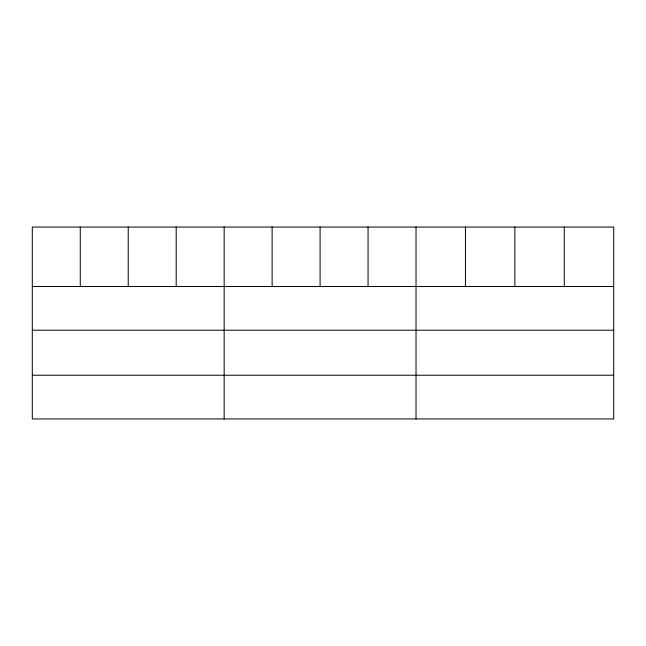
<?xml version="1.0" encoding="UTF-8"?>
<svg xmlns="http://www.w3.org/2000/svg" width="646" height="646" viewBox="0 0 646 646"><rect width="100%" height="100%" fill="white"/><g stroke="black" fill="none" stroke-linecap="round" stroke-linejoin="round"><path stroke-width="0.97" d="M613.7 330.211L613.7 227.061L32.3 227.061L32.3 418.939L613.7 418.939L613.7 330.211L32.3 330.211M32.3 286.509L613.7 286.509M32.3 375.237L613.7 375.237M564.281 227.061L564.281 286.509M514.862 227.061L514.862 286.509M465.443 227.061L465.443 286.509M416.024 227.061L416.024 418.939M368.058 227.061L368.058 286.509M320.093 227.061L320.093 286.509M272.127 227.061L272.127 286.509M224.162 227.061L224.162 418.939M176.196 227.061L176.196 286.509M128.231 227.061L128.231 286.509M80.266 227.061L80.266 286.509"/></g></svg>
